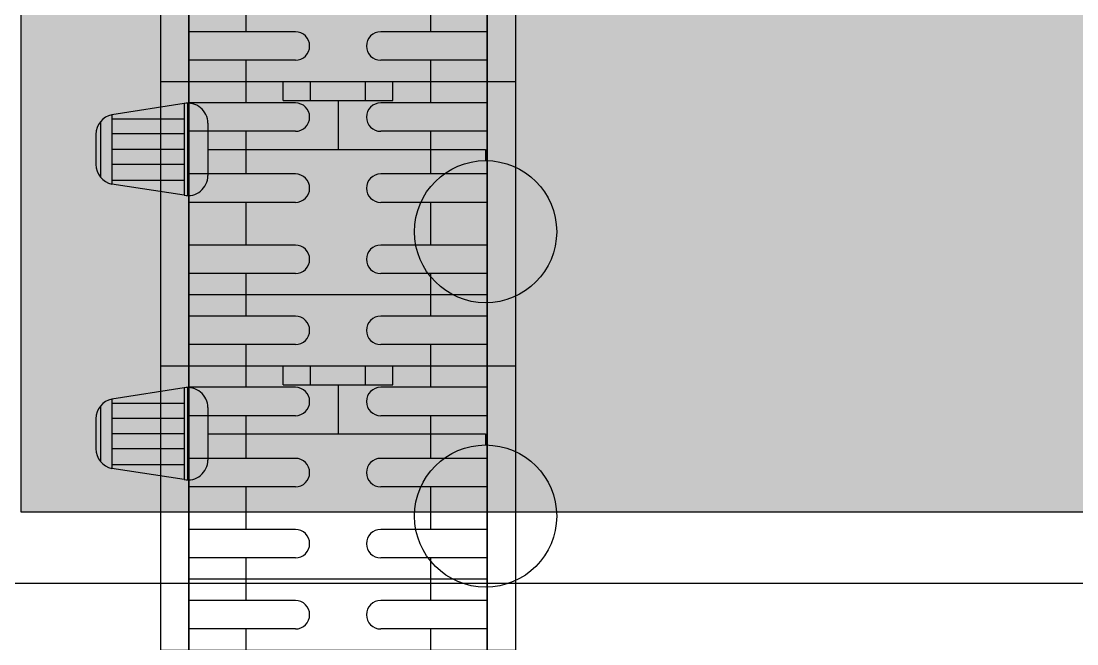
# Model space of a CAD drawing. Header units: inches. Extents: x 21 to 38546, y 13 to 15001.
# Drawn here: x 3041.76 to 3078.89, y 1632.46 to 1654.36 of the extents above; entities that cross this region are included whole.
import ezdxf

# ---------------------------------------------------------------- set-up
doc = ezdxf.new("R2010")
doc.units = ezdxf.units.IN
doc.header["$MEASUREMENT"] = 0
doc.layers.add('RAST-IST-RADYATÖR-DİNAMİK BLOK', color=83, linetype='Continuous')
for name, color, linetype, lineweight in [('Z_MİM_-KM-PATTERN-STRC', 8, 'Continuous', 25), ('Z_MİM_-KM-STRC-CONCRETE', 8, 'Continuous', 25), ('Z_MİM_-KM-WALL-PL', 8, 'Continuous', 25), ('Z_MİM_-KM-WALL-PLASTER', 8, 'Continuous', 25)]:
    doc.layers.add(name, color=color, linetype=linetype, lineweight=lineweight)

# ---------------------------------------------------------------- blocks, each defined once
blk = doc.blocks.new('-KM_Kolon_ZK')
at = {"layer": 'Z_MİM_-KM-PATTERN-STRC'}
blk.add_hatch(color=256, dxfattribs=at).paths.add_polyline_path([(-289.999, 680), (-139.999, 680), (-139.999, 655), (-289.999, 655)])
at = {"layer": 'Z_MİM_-KM-STRC-CONCRETE'}
blk.add_lwpolyline([(-289.999, 680), (-139.999, 680), (-139.999, 655), (-289.999, 655)], close=True, dxfattribs=at)
blk = doc.blocks.new('IS_RADYATOR-PLAN-150')
at = {"layer": 'RAST-IST-RADYATÖR-DİNAMİK BLOK', "color": 7}
for p, q in [((147.385, 11.439), (147.78, 11.439)), ((147.385, 1.67), (147.385, 11.439)), ((145.668, 6.25), (147.385, 6.25)), ((146.462, 1.67), (148.309, 1.67)), ((149.011, 0.968), (145.76, 0.968)), ((145.773, 0.833), (148.998, 0.833)), ((145.773, 0.833), (146.168, -1.704)), ((146.308, -1.704), (146.308, 0.833)), ((146.832, -1.704), (146.832, 0.833)), ((147.381, -1.704), (147.381, 0.833)), ((147.906, -1.704), (147.906, 0.833)), ((148.467, -1.704), (148.467, 0.833)), ((148.998, 0.833), (148.603, -1.704)), ((146.168, -1.704), (148.603, -1.704)), ((146.411, -2.11), (148.36, -2.11)), ((146.857, -2.27), (147.914, -2.27))]:
    blk.add_line(p, q, dxfattribs=at)
at = {"layer": 'RAST-IST-RADYATÖR-DİNAMİK BLOK'}
for p, q in [((145.668, 8.178), (145, 8.178)), ((145.668, 7.214), (145.668, 8.178)), ((145.668, 7.214), (145, 7.214)), ((145.668, 5.286), (145.668, 7.214)), ((145.668, 5.286), (145, 5.286)), ((145.668, 4.322), (145.668, 5.286)), ((145.668, 4.322), (145, 4.322))]:
    blk.add_line(p, q, dxfattribs=at)
blk.add_lwpolyline([(-5, 0), (145, 0), (145, 12.5), (-5, 12.5)], dxfattribs=at)
at = {"layer": 'RAST-IST-RADYATÖR-DİNAMİK BLOK', "color": 10}
blk.add_circle((150.28, 11.439), 2.5, dxfattribs=at)
at = {"layer": 'RAST-IST-RADYATÖR-DİNAMİK BLOK', "color": 7}
for centre, start, end in [((146.462, 0.968), 90, 191.1518), ((148.309, 0.968), 348.8482, 90), ((146.857, -1.568), 191.1518, 270), ((147.914, -1.568), 270, 348.8482)]:
    blk.add_arc(centre, 0.702, start, end, dxfattribs=at)
blk = doc.blocks.new('IS_RADYATOR-PLAN-160')
at = {"layer": 'RAST-IST-RADYATÖR-DİNAMİK BLOK', "color": 7}
for p, q in [((143.25, 11.5), (143.25, 7.75)), ((144.25, 11.5), (144.25, 7.75)), ((145.75, 11.5), (145.75, 7.75)), ((146.75, 11.5), (146.75, 7.75)), ((148.25, 11.5), (148.25, 7.75)), ((149.25, 11.5), (149.25, 7.75)), ((150.75, 11.5), (150.75, 7.75)), ((151.75, 11.5), (151.75, 7.75)), ((157.385, 11.439), (157.78, 11.439)), ((157.385, 1.67), (157.385, 11.439)), ((142.5, 9.5), (143.25, 9.5)), ((144.25, 9.5), (145, 9.5)), ((145, 9.5), (145.75, 9.5)), ((146.75, 9.5), (147.5, 9.5)), ((147.5, 9.5), (148.25, 9.5)), ((149.25, 9.5), (150, 9.5)), ((150, 9.5), (150.75, 9.5)), ((151.75, 9.5), (152.5, 9.5)), ((155.668, 6.25), (157.385, 6.25)), ((143.25, 4.75), (143.25, 1)), ((144.25, 4.75), (144.25, 1)), ((145.75, 4.75), (145.75, 1)), ((146.75, 4.75), (146.75, 1)), ((148.25, 4.75), (148.25, 1)), ((149.25, 4.75), (149.25, 1)), ((150.75, 4.75), (150.75, 1)), ((151.75, 4.75), (151.75, 1)), ((142.5, 3), (143.25, 3)), ((144.25, 3), (145, 3)), ((145, 3), (145.75, 3)), ((146.75, 3), (147.5, 3)), ((147.5, 3), (148.25, 3)), ((149.25, 3), (150, 3)), ((150, 3), (150.75, 3)), ((151.75, 3), (152.5, 3)), ((156.462, 1.67), (158.309, 1.67)), ((159.011, 0.968), (155.76, 0.968)), ((155.773, 0.833), (158.998, 0.833)), ((155.773, 0.833), (156.168, -1.704)), ((156.308, -1.704), (156.308, 0.833)), ((156.832, -1.704), (156.832, 0.833)), ((157.381, -1.704), (157.381, 0.833)), ((157.906, -1.704), (157.906, 0.833)), ((158.467, -1.704), (158.467, 0.833)), ((158.998, 0.833), (158.603, -1.704)), ((156.168, -1.704), (158.603, -1.704)), ((156.411, -2.11), (158.36, -2.11)), ((156.857, -2.27), (157.914, -2.27))]:
    blk.add_line(p, q, dxfattribs=at)
at = {"layer": 'RAST-IST-RADYATÖR-DİNAMİK BLOK'}
for p, q in [((155.668, 8.178), (155, 8.178)), ((155.668, 7.214), (155.668, 8.178)), ((155.668, 7.214), (155, 7.214)), ((155.668, 5.286), (155.668, 7.214)), ((155.668, 5.286), (155, 5.286)), ((155.668, 4.322), (155.668, 5.286)), ((155.668, 4.322), (155, 4.322))]:
    blk.add_line(p, q, dxfattribs=at)
for points in [[(-5, 0), (155, 0), (155, 12.5), (-5, 12.5)], [(-2.5, 11.5), (152.5, 11.5), (152.5, 1), (-2.5, 1)]]:
    blk.add_lwpolyline(points, dxfattribs=at)
at = {"layer": 'RAST-IST-RADYATÖR-DİNAMİK BLOK', "color": 10}
blk.add_circle((160.28, 11.439), 2.5, dxfattribs=at)
at = {"layer": 'RAST-IST-RADYATÖR-DİNAMİK BLOK', "color": 7}
for centre, radius, start, end in [((143.75, 7.75), 0.5, 180, 0), ((146.25, 7.75), 0.5, 180, 0), ((148.75, 7.75), 0.5, 180, 0), ((151.25, 7.75), 0.5, 180, 0), ((143.75, 4.75), 0.5, 0, 180), ((146.25, 4.75), 0.5, 0, 180), ((148.75, 4.75), 0.5, 0, 180), ((151.25, 4.75), 0.5, 0, 180), ((156.462, 0.968), 0.702, 90, 191.1518), ((158.309, 0.968), 0.702, 348.8482, 90), ((156.857, -1.568), 0.702, 191.1518, 270), ((157.914, -1.568), 0.702, 270, 348.8482)]:
    blk.add_arc(centre, radius, start, end, dxfattribs=at)
blk = doc.blocks.new('IS_RADYATOR-PLAN-170')
at = {"layer": 'RAST-IST-RADYATÖR-DİNAMİK BLOK', "color": 7}
for p, q in [((143.25, 11.5), (143.25, 7.75)), ((144.25, 11.5), (144.25, 7.75)), ((145.75, 11.5), (145.75, 7.75)), ((146.75, 11.5), (146.75, 7.75)), ((148.25, 11.5), (148.25, 7.75)), ((149.25, 11.5), (149.25, 7.75)), ((150.75, 11.5), (150.75, 7.75)), ((151.75, 11.5), (151.75, 7.75)), ((153.25, 11.5), (153.25, 7.75)), ((154.25, 11.5), (154.25, 7.75)), ((155.75, 11.5), (155.75, 7.75)), ((156.75, 11.5), (156.75, 7.75)), ((158.25, 11.5), (158.25, 7.75)), ((159.25, 11.5), (159.25, 7.75)), ((160.75, 11.5), (160.75, 7.75)), ((161.75, 11.5), (161.75, 7.75)), ((142.5, 9.5), (143.25, 9.5)), ((144.25, 9.5), (145, 9.5)), ((145, 9.5), (145.75, 9.5)), ((146.75, 9.5), (147.5, 9.5)), ((147.5, 9.5), (148.25, 9.5)), ((149.25, 9.5), (150, 9.5)), ((150, 9.5), (150.75, 9.5)), ((151.75, 9.5), (152.5, 9.5)), ((152.5, 9.5), (153.25, 9.5)), ((154.25, 9.5), (155, 9.5)), ((155, 9.5), (155.75, 9.5)), ((156.75, 9.5), (157.5, 9.5)), ((157.5, 9.5), (158.25, 9.5)), ((159.25, 9.5), (160, 9.5)), ((160, 9.5), (160.75, 9.5)), ((161.75, 9.5), (162.5, 9.5)), ((143.25, 4.75), (143.25, 1)), ((144.25, 4.75), (144.25, 1)), ((145.75, 4.75), (145.75, 1)), ((146.75, 4.75), (146.75, 1)), ((148.25, 4.75), (148.25, 1)), ((149.25, 4.75), (149.25, 1)), ((150.75, 4.75), (150.75, 1)), ((151.75, 4.75), (151.75, 1)), ((153.25, 4.75), (153.25, 1)), ((154.25, 4.75), (154.25, 1)), ((155.75, 4.75), (155.75, 1)), ((156.75, 4.75), (156.75, 1)), ((158.25, 4.75), (158.25, 1)), ((159.25, 4.75), (159.25, 1)), ((160.75, 4.75), (160.75, 1)), ((161.75, 4.75), (161.75, 1)), ((142.5, 3), (143.25, 3)), ((144.25, 3), (145, 3)), ((145, 3), (145.75, 3)), ((146.75, 3), (147.5, 3)), ((147.5, 3), (148.25, 3)), ((149.25, 3), (150, 3)), ((150, 3), (150.75, 3)), ((151.75, 3), (152.5, 3)), ((152.5, 3), (153.25, 3)), ((154.25, 3), (155, 3)), ((155, 3), (155.75, 3)), ((156.75, 3), (157.5, 3)), ((157.5, 3), (158.25, 3)), ((159.25, 3), (160, 3)), ((160, 3), (160.75, 3)), ((161.75, 3), (162.5, 3))]:
    blk.add_line(p, q, dxfattribs=at)
at = {"layer": 'RAST-IST-RADYATÖR-DİNAMİK BLOK'}
for points in [[(-5, 0), (165, 0), (165, 12.5), (-5, 12.5)], [(-2.5, 11.5), (162.5, 11.5), (162.5, 1), (-2.5, 1)]]:
    blk.add_lwpolyline(points, dxfattribs=at)
at = {"layer": 'RAST-IST-RADYATÖR-DİNAMİK BLOK', "color": 7}
for centre, start, end in [((143.75, 7.75), 180, 0), ((146.25, 7.75), 180, 0), ((148.75, 7.75), 180, 0), ((151.25, 7.75), 180, 0), ((153.75, 7.75), 180, 0), ((156.25, 7.75), 180, 0), ((158.75, 7.75), 180, 0), ((161.25, 7.75), 180, 0), ((143.75, 4.75), 0, 180), ((146.25, 4.75), 0, 180), ((148.75, 4.75), 0, 180), ((151.25, 4.75), 0, 180), ((153.75, 4.75), 0, 180), ((156.25, 4.75), 0, 180), ((158.75, 4.75), 0, 180), ((161.25, 4.75), 0, 180)]:
    blk.add_arc(centre, 0.5, start, end, dxfattribs=at)
blk = doc.blocks.new('IS_RADYATOR-PLAN-180')
at = {"layer": 'RAST-IST-RADYATÖR-DİNAMİK BLOK', "color": 7}
for p, q in [((143.25, 11.5), (143.25, 7.75)), ((144.25, 11.5), (144.25, 7.75)), ((145.75, 11.5), (145.75, 7.75)), ((146.75, 11.5), (146.75, 7.75)), ((148.25, 11.5), (148.25, 7.75)), ((149.25, 11.5), (149.25, 7.75)), ((150.75, 11.5), (150.75, 7.75)), ((151.75, 11.5), (151.75, 7.75)), ((153.25, 11.5), (153.25, 7.75)), ((154.25, 11.5), (154.25, 7.75)), ((155.75, 11.5), (155.75, 7.75)), ((156.75, 11.5), (156.75, 7.75)), ((158.25, 11.5), (158.25, 7.75)), ((159.25, 11.5), (159.25, 7.75)), ((160.75, 11.5), (160.75, 7.75)), ((161.75, 11.5), (161.75, 7.75)), ((163.25, 11.5), (163.25, 7.75)), ((164.25, 11.5), (164.25, 7.75)), ((142.5, 9.5), (143.25, 9.5)), ((144.25, 9.5), (145, 9.5)), ((145, 9.5), (145.75, 9.5)), ((146.75, 9.5), (147.5, 9.5)), ((147.5, 9.5), (148.25, 9.5)), ((149.25, 9.5), (150, 9.5)), ((150, 9.5), (150.75, 9.5)), ((151.75, 9.5), (152.5, 9.5)), ((152.5, 9.5), (153.25, 9.5)), ((154.25, 9.5), (155, 9.5)), ((155, 9.5), (155.75, 9.5)), ((156.75, 9.5), (157.5, 9.5)), ((157.5, 9.5), (158.25, 9.5)), ((159.25, 9.5), (160, 9.5)), ((160, 9.5), (160.75, 9.5)), ((161.75, 9.5), (162.5, 9.5)), ((162.5, 9.5), (163.25, 9.5)), ((164.25, 9.5), (165, 9.5)), ((143.25, 4.75), (143.25, 1)), ((144.25, 4.75), (144.25, 1)), ((145.75, 4.75), (145.75, 1)), ((146.75, 4.75), (146.75, 1)), ((148.25, 4.75), (148.25, 1)), ((149.25, 4.75), (149.25, 1)), ((150.75, 4.75), (150.75, 1)), ((151.75, 4.75), (151.75, 1)), ((153.25, 4.75), (153.25, 1)), ((154.25, 4.75), (154.25, 1)), ((155.75, 4.75), (155.75, 1)), ((156.75, 4.75), (156.75, 1)), ((158.25, 4.75), (158.25, 1)), ((159.25, 4.75), (159.25, 1)), ((160.75, 4.75), (160.75, 1)), ((161.75, 4.75), (161.75, 1)), ((163.25, 4.75), (163.25, 1)), ((164.25, 4.75), (164.25, 1)), ((142.5, 3), (143.25, 3)), ((144.25, 3), (145, 3)), ((145, 3), (145.75, 3)), ((146.75, 3), (147.5, 3)), ((147.5, 3), (148.25, 3)), ((149.25, 3), (150, 3)), ((150, 3), (150.75, 3)), ((151.75, 3), (152.5, 3)), ((152.5, 3), (153.25, 3)), ((154.25, 3), (155, 3)), ((155, 3), (155.75, 3)), ((156.75, 3), (157.5, 3)), ((157.5, 3), (158.25, 3)), ((159.25, 3), (160, 3)), ((160, 3), (160.75, 3)), ((161.75, 3), (162.5, 3)), ((162.5, 3), (163.25, 3)), ((164.25, 3), (165, 3))]:
    blk.add_line(p, q, dxfattribs=at)
at = {"layer": 'RAST-IST-RADYATÖR-DİNAMİK BLOK'}
for points in [[(-5, 0), (175, 0), (175, 12.5), (-5, 12.5)], [(-2.5, 11.5), (172.5, 11.5), (172.5, 1), (-2.5, 1)]]:
    blk.add_lwpolyline(points, dxfattribs=at)
at = {"layer": 'RAST-IST-RADYATÖR-DİNAMİK BLOK', "color": 7}
for centre, start, end in [((143.75, 7.75), 180, 0), ((146.25, 7.75), 180, 0), ((148.75, 7.75), 180, 0), ((151.25, 7.75), 180, 0), ((153.75, 7.75), 180, 0), ((156.25, 7.75), 180, 0), ((158.75, 7.75), 180, 0), ((161.25, 7.75), 180, 0), ((163.75, 7.75), 180, 0), ((143.75, 4.75), 0, 180), ((146.25, 4.75), 0, 180), ((148.75, 4.75), 0, 180), ((151.25, 4.75), 0, 180), ((153.75, 4.75), 0, 180), ((156.25, 4.75), 0, 180), ((158.75, 4.75), 0, 180), ((161.25, 4.75), 0, 180), ((163.75, 4.75), 0, 180)]:
    blk.add_arc(centre, 0.5, start, end, dxfattribs=at)
blk = doc.blocks.new('IS_RADYATOR-PLAN-190')
at = {"layer": 'RAST-IST-RADYATÖR-DİNAMİK BLOK', "color": 7}
for p, q in [((143.25, 11.5), (143.25, 7.75)), ((144.25, 11.5), (144.25, 7.75)), ((145.75, 11.5), (145.75, 7.75)), ((146.75, 11.5), (146.75, 7.75)), ((148.25, 11.5), (148.25, 7.75)), ((149.25, 11.5), (149.25, 7.75)), ((150.75, 11.5), (150.75, 7.75)), ((151.75, 11.5), (151.75, 7.75)), ((153.25, 11.5), (153.25, 7.75)), ((154.25, 11.5), (154.25, 7.75)), ((155.75, 11.5), (155.75, 7.75)), ((156.75, 11.5), (156.75, 7.75)), ((158.25, 11.5), (158.25, 7.75)), ((159.25, 11.5), (159.25, 7.75)), ((160.75, 11.5), (160.75, 7.75)), ((161.75, 11.5), (161.75, 7.75)), ((163.25, 11.5), (163.25, 7.75)), ((164.25, 11.5), (164.25, 7.75)), ((142.5, 9.5), (143.25, 9.5)), ((144.25, 9.5), (145, 9.5)), ((145, 9.5), (145.75, 9.5)), ((146.75, 9.5), (147.5, 9.5)), ((147.5, 9.5), (148.25, 9.5)), ((149.25, 9.5), (150, 9.5)), ((150, 9.5), (150.75, 9.5)), ((151.75, 9.5), (152.5, 9.5)), ((152.5, 9.5), (153.25, 9.5)), ((154.25, 9.5), (155, 9.5)), ((155, 9.5), (155.75, 9.5)), ((156.75, 9.5), (157.5, 9.5)), ((157.5, 9.5), (158.25, 9.5)), ((159.25, 9.5), (160, 9.5)), ((160, 9.5), (160.75, 9.5)), ((161.75, 9.5), (162.5, 9.5)), ((162.5, 9.5), (163.25, 9.5)), ((164.25, 9.5), (165, 9.5)), ((143.25, 4.75), (143.25, 1)), ((144.25, 4.75), (144.25, 1)), ((145.75, 4.75), (145.75, 1)), ((146.75, 4.75), (146.75, 1)), ((148.25, 4.75), (148.25, 1)), ((149.25, 4.75), (149.25, 1)), ((150.75, 4.75), (150.75, 1)), ((151.75, 4.75), (151.75, 1)), ((153.25, 4.75), (153.25, 1)), ((154.25, 4.75), (154.25, 1)), ((155.75, 4.75), (155.75, 1)), ((156.75, 4.75), (156.75, 1)), ((158.25, 4.75), (158.25, 1)), ((159.25, 4.75), (159.25, 1)), ((160.75, 4.75), (160.75, 1)), ((161.75, 4.75), (161.75, 1)), ((163.25, 4.75), (163.25, 1)), ((164.25, 4.75), (164.25, 1)), ((142.5, 3), (143.25, 3)), ((144.25, 3), (145, 3)), ((145, 3), (145.75, 3)), ((146.75, 3), (147.5, 3)), ((147.5, 3), (148.25, 3)), ((149.25, 3), (150, 3)), ((150, 3), (150.75, 3)), ((151.75, 3), (152.5, 3)), ((152.5, 3), (153.25, 3)), ((154.25, 3), (155, 3)), ((155, 3), (155.75, 3)), ((156.75, 3), (157.5, 3)), ((157.5, 3), (158.25, 3)), ((159.25, 3), (160, 3)), ((160, 3), (160.75, 3)), ((161.75, 3), (162.5, 3)), ((162.5, 3), (163.25, 3)), ((164.25, 3), (165, 3))]:
    blk.add_line(p, q, dxfattribs=at)
at = {"layer": 'RAST-IST-RADYATÖR-DİNAMİK BLOK'}
for points in [[(-5, 0), (185, 0), (185, 12.5), (-5, 12.5)], [(182.5, 11.5), (-2.5, 11.5), (-2.5, 1), (182.5, 1)]]:
    blk.add_lwpolyline(points, dxfattribs=at)
at = {"layer": 'RAST-IST-RADYATÖR-DİNAMİK BLOK', "color": 7}
for centre, start, end in [((143.75, 7.75), 180, 0), ((146.25, 7.75), 180, 0), ((148.75, 7.75), 180, 0), ((151.25, 7.75), 180, 0), ((153.75, 7.75), 180, 0), ((156.25, 7.75), 180, 0), ((158.75, 7.75), 180, 0), ((161.25, 7.75), 180, 0), ((163.75, 7.75), 180, 0), ((143.75, 4.75), 0, 180), ((146.25, 4.75), 0, 180), ((148.75, 4.75), 0, 180), ((151.25, 4.75), 0, 180), ((153.75, 4.75), 0, 180), ((156.25, 4.75), 0, 180), ((158.75, 4.75), 0, 180), ((161.25, 4.75), 0, 180), ((163.75, 4.75), 0, 180)]:
    blk.add_arc(centre, 0.5, start, end, dxfattribs=at)
blk = doc.blocks.new('IS_RADYATOR-PLAN-200')
at = {"layer": 'RAST-IST-RADYATÖR-DİNAMİK BLOK', "color": 7}
for p, q in [((148.25, 11.5), (148.25, 7.75)), ((149.25, 11.5), (149.25, 7.75)), ((150.75, 11.5), (150.75, 7.75)), ((151.75, 11.5), (151.75, 7.75)), ((153.25, 11.5), (153.25, 7.75)), ((154.25, 11.5), (154.25, 7.75)), ((155.75, 11.5), (155.75, 7.75)), ((156.75, 11.5), (156.75, 7.75)), ((158.25, 11.5), (158.25, 7.75)), ((159.25, 11.5), (159.25, 7.75)), ((160.75, 11.5), (160.75, 7.75)), ((161.75, 11.5), (161.75, 7.75)), ((163.25, 11.5), (163.25, 7.75)), ((164.25, 11.5), (164.25, 7.75)), ((165.75, 11.5), (165.75, 7.75)), ((166.75, 11.5), (166.75, 7.75)), ((168.25, 11.5), (168.25, 7.75)), ((169.25, 11.5), (169.25, 7.75)), ((147.5, 9.5), (148.25, 9.5)), ((149.25, 9.5), (150, 9.5)), ((150, 9.5), (150.75, 9.5)), ((151.75, 9.5), (152.5, 9.5)), ((152.5, 9.5), (153.25, 9.5)), ((154.25, 9.5), (155, 9.5)), ((155, 9.5), (155.75, 9.5)), ((156.75, 9.5), (157.5, 9.5)), ((157.5, 9.5), (158.25, 9.5)), ((159.25, 9.5), (160, 9.5)), ((160, 9.5), (160.75, 9.5)), ((161.75, 9.5), (162.5, 9.5)), ((162.5, 9.5), (163.25, 9.5)), ((164.25, 9.5), (165, 9.5)), ((165, 9.5), (165.75, 9.5)), ((166.75, 9.5), (167.5, 9.5)), ((167.5, 9.5), (168.25, 9.5)), ((169.25, 9.5), (170, 9.5)), ((148.25, 4.75), (148.25, 1)), ((149.25, 4.75), (149.25, 1)), ((150.75, 4.75), (150.75, 1)), ((151.75, 4.75), (151.75, 1)), ((153.25, 4.75), (153.25, 1)), ((154.25, 4.75), (154.25, 1)), ((155.75, 4.75), (155.75, 1)), ((156.75, 4.75), (156.75, 1)), ((158.25, 4.75), (158.25, 1)), ((159.25, 4.75), (159.25, 1)), ((160.75, 4.75), (160.75, 1)), ((161.75, 4.75), (161.75, 1)), ((163.25, 4.75), (163.25, 1)), ((164.25, 4.75), (164.25, 1)), ((165.75, 4.75), (165.75, 1)), ((166.75, 4.75), (166.75, 1)), ((168.25, 4.75), (168.25, 1)), ((169.25, 4.75), (169.25, 1)), ((147.5, 3), (148.25, 3)), ((149.25, 3), (150, 3)), ((150, 3), (150.75, 3)), ((151.75, 3), (152.5, 3)), ((152.5, 3), (153.25, 3)), ((154.25, 3), (155, 3)), ((155, 3), (155.75, 3)), ((156.75, 3), (157.5, 3)), ((157.5, 3), (158.25, 3)), ((159.25, 3), (160, 3)), ((160, 3), (160.75, 3)), ((161.75, 3), (162.5, 3)), ((162.5, 3), (163.25, 3)), ((164.25, 3), (165, 3)), ((165, 3), (165.75, 3)), ((166.75, 3), (167.5, 3)), ((167.5, 3), (168.25, 3)), ((169.25, 3), (170, 3))]:
    blk.add_line(p, q, dxfattribs=at)
at = {"layer": 'RAST-IST-RADYATÖR-DİNAMİK BLOK'}
for points in [[(0, 0), (200, 0), (200, 12.5), (0, 12.5)], [(2.5, 11.5), (197.5, 11.5), (197.5, 1), (2.5, 1)]]:
    blk.add_lwpolyline(points, dxfattribs=at)
at = {"layer": 'RAST-IST-RADYATÖR-DİNAMİK BLOK', "color": 7}
for centre, start, end in [((148.75, 7.75), 180, 0), ((151.25, 7.75), 180, 0), ((153.75, 7.75), 180, 0), ((156.25, 7.75), 180, 0), ((158.75, 7.75), 180, 0), ((161.25, 7.75), 180, 0), ((163.75, 7.75), 180, 0), ((166.25, 7.75), 180, 0), ((168.75, 7.75), 180, 0), ((148.75, 4.75), 0, 180), ((151.25, 4.75), 0, 180), ((153.75, 4.75), 0, 180), ((156.25, 4.75), 0, 180), ((158.75, 4.75), 0, 180), ((161.25, 4.75), 0, 180), ((163.75, 4.75), 0, 180), ((166.25, 4.75), 0, 180), ((168.75, 4.75), 0, 180)]:
    blk.add_arc(centre, 0.5, start, end, dxfattribs=at)
blk = doc.blocks.new('IS_U4731')
for name, p in [('IS_RADYATOR-PLAN-150', (0, 0)), ('IS_RADYATOR-PLAN-160', (0, 0)), ('IS_RADYATOR-PLAN-170', (0, 0)), ('IS_RADYATOR-PLAN-180', (0, 0)), ('IS_RADYATOR-PLAN-190', (0, 0)), ('IS_RADYATOR-PLAN-200', (-5, 0))]:
    blk.add_blockref(name, p)

msp = doc.modelspace()

# ---------------------------------------------------------------- linework, layer by layer
at = {"layer": 'Z_MİM_-KM-WALL-PL'}
msp.add_lwpolyline([(4641.757, 982.083), (3331.758, 982.083), (3331.758, 1637.083), (3041.758, 1637.083), (3041.758, 2582.084), (6831.758, 2582.084), (6831.758, 982.083), (5341.758, 982.083)], dxfattribs=at)
at = {"layer": 'Z_MİM_-KM-WALL-PLASTER'}
msp.add_lwpolyline([(4644.257, 1293.058), (4644.257, 979.583), (3329.258, 979.583), (3329.258, 1634.583), (3039.258, 1634.583), (3039.258, 2584.584), (6834.258, 2584.584), (6834.258, 979.583), (5339.257, 979.583), (5339.257, 1293.058)], dxfattribs=at)

# ---------------------------------------------------------------- block references
at = {"layer": 'RAST-IST-RADYATÖR-DİNAMİK BLOK', "rotation": 270}
msp.add_blockref('IS_U4731', (3046.656, 1797.231), dxfattribs=at)
at = {"layer": 'Z_MİM_-KM-STRC-CONCRETE'}
msp.add_blockref('-KM_Kolon_ZK', (3331.758, 982.083), dxfattribs=at)

doc.saveas('drawing.dxf')
